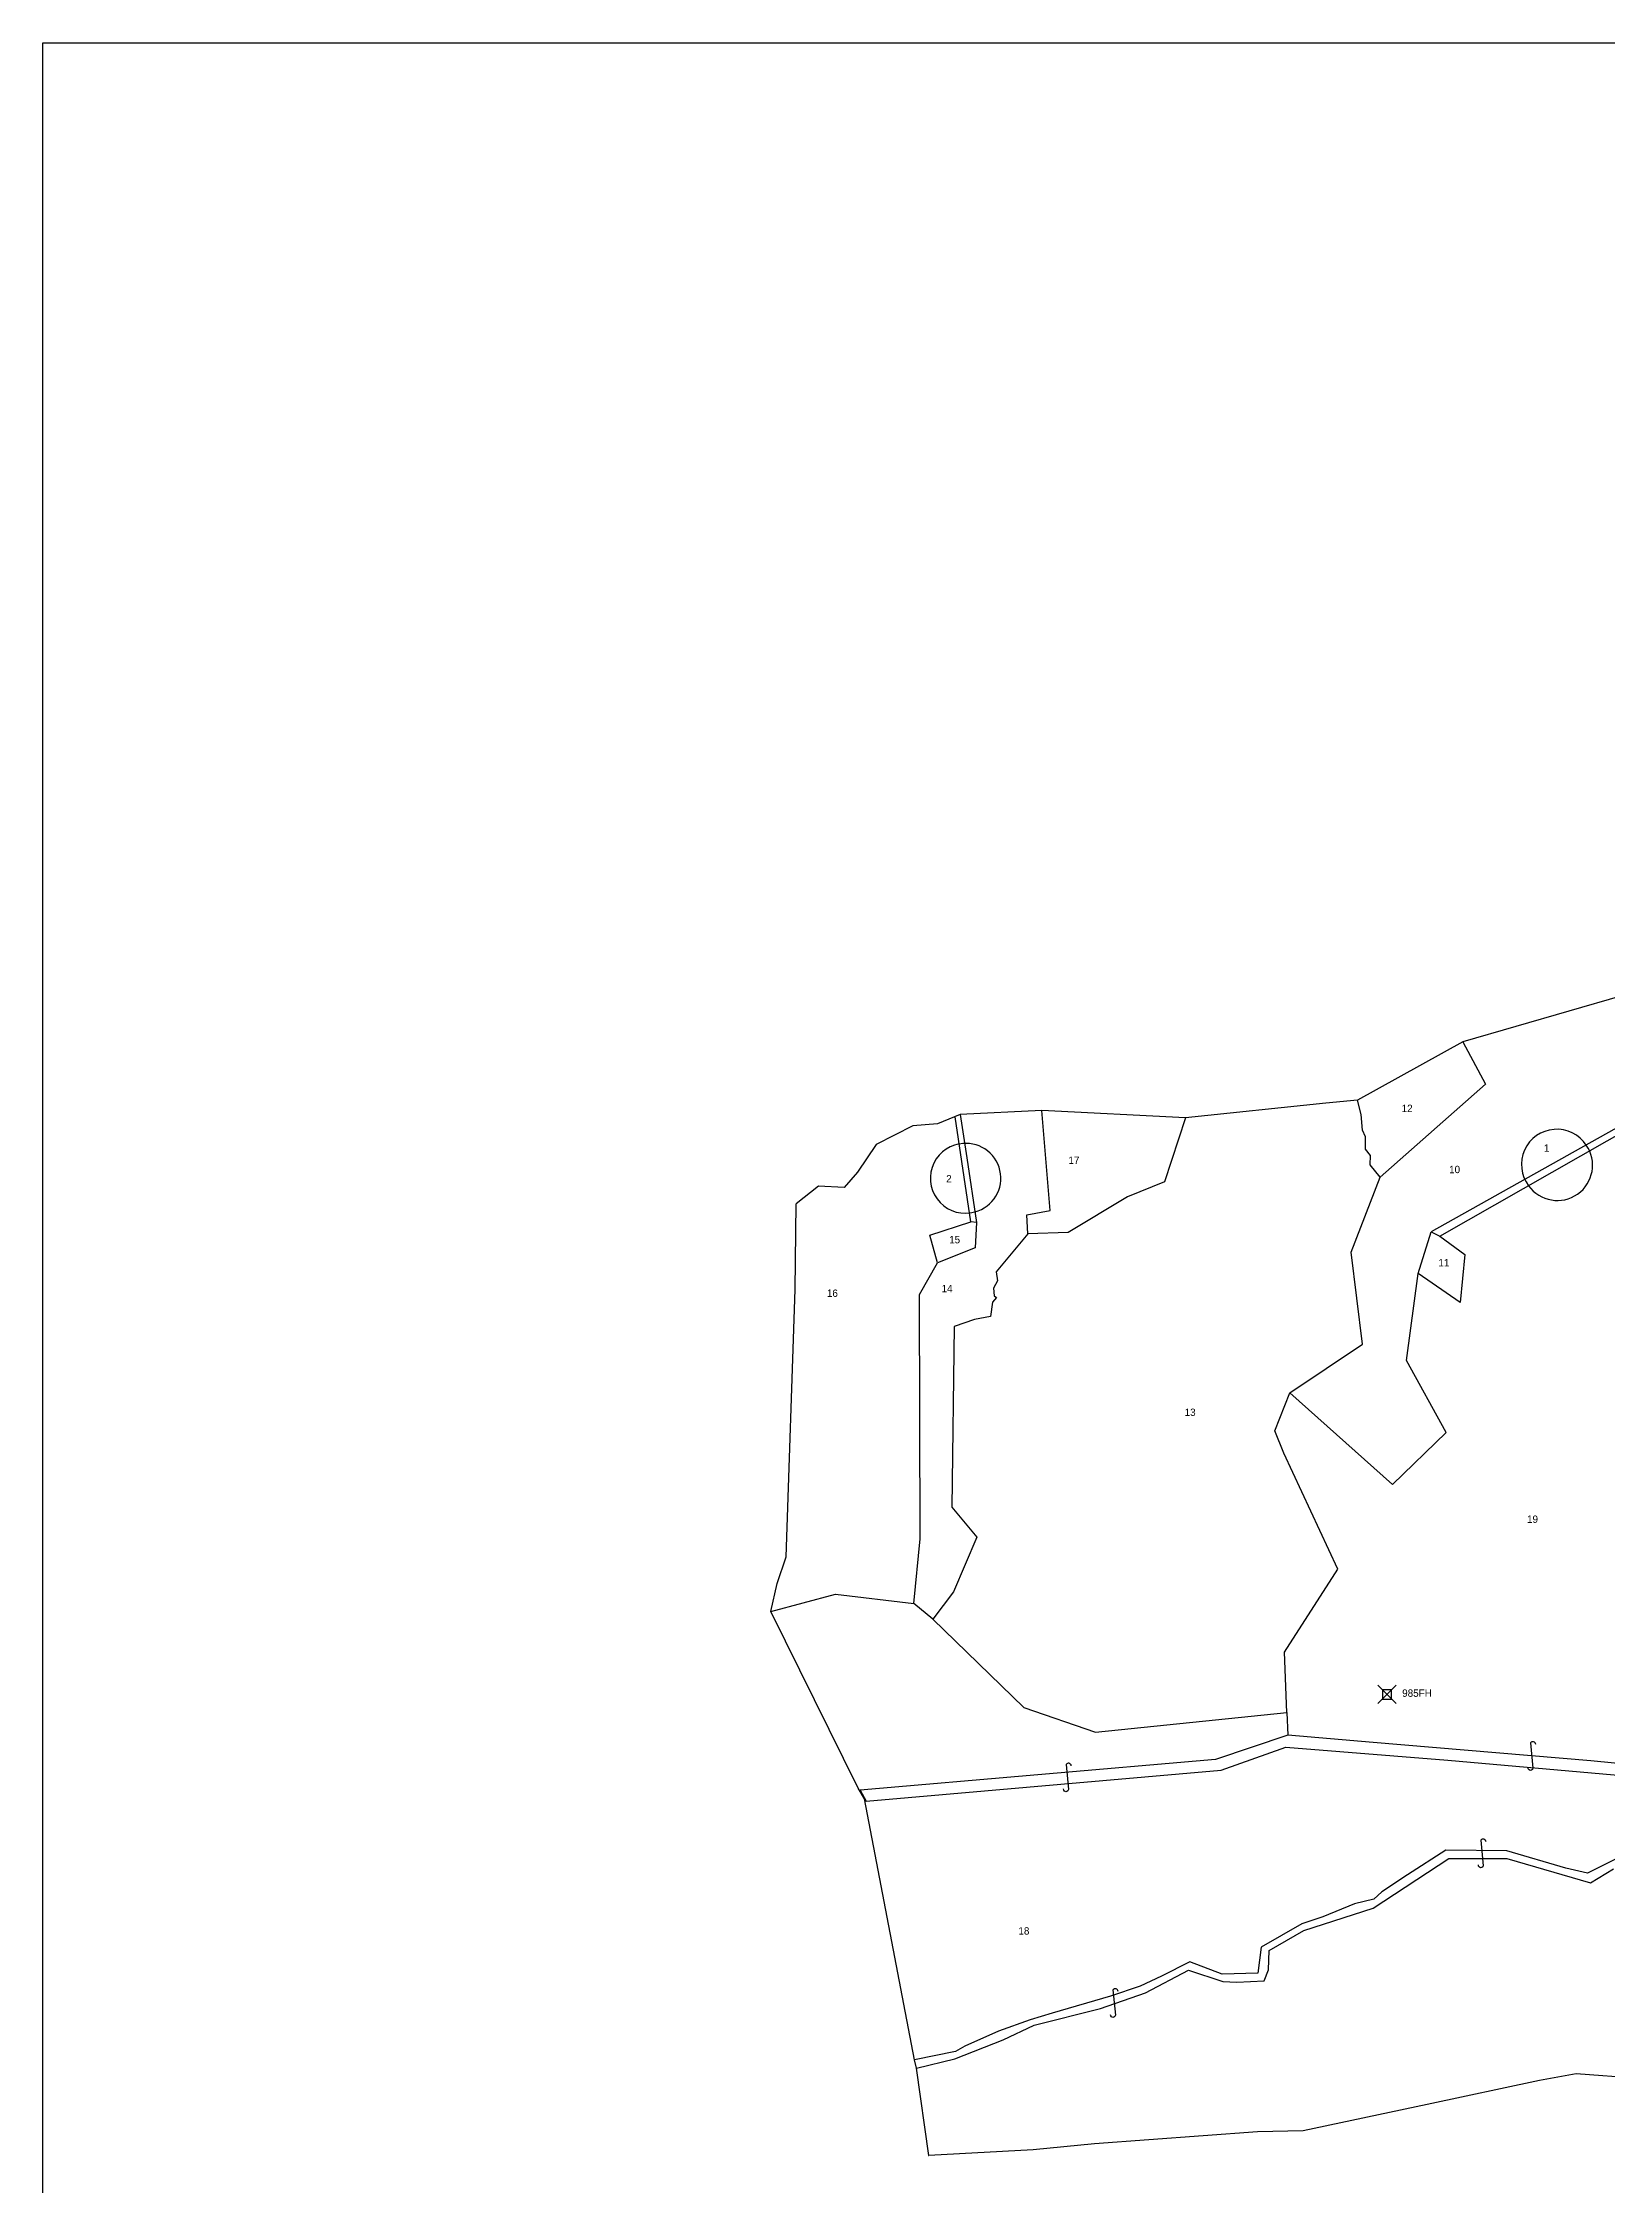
# Model space of a CAD drawing. Extents: x 0 to 153596, y 0 to 178973.
# Drawn here: x 151816 to 152663, y 177813 to 178973 of the extents above; entities that cross this region are included whole.
import ezdxf

# ---------------------------------------------------------------- set-up
doc = ezdxf.new("R2010")
doc.units = 0
doc.header["$MEASUREMENT"] = 0
doc.header["$PDMODE"] = 67
doc.header["$PDSIZE"] = 5
for name, color, linetype in [('BORDER-B', 3, 'CONTINUOUS'), ('IMAGE', 7, 'CONTINUOUS'), ('LINK', 4, 'CONTINUOUS'), ('NO', 1, 'CONTINUOUS'), ('PARCEL', 6, 'CONTINUOUS'), ('ROAD', 2, 'CONTINUOUS'), ('TRIG-P', 2, 'CONTINUOUS'), ('TRIG-T', 1, 'CONTINUOUS')]:
    doc.layers.add(name, color=color, linetype=linetype)
picture_1 = doc.add_image_def('image1.tif', size_in_pixel=(8455, 8379))

msp = doc.modelspace()

# ---------------------------------------------------------------- linework, layer by layer
at = {"layer": 'BORDER-B'}
for points in [[(152670.5, 178457.1), (152584.5, 178432.2), (152527.4, 178400.6), (152510.2, 178398.9), (152434.2, 178391), (152356.5, 178394.9), (152312.2, 178392.7), (152300, 178387.7), (152286.6, 178386.6), (152266.7, 178376.6), (152256.7, 178361.6), (152249.5, 178353.3), (152235.6, 178353.9), (152223.4, 178344.4)], [(152295.3, 177829), (152288.6, 177876.3), (152287.6, 177880.7), (152260.4, 178022.1), (152257, 178027.9), (152209.8, 178123.6), (152213.2, 178138.7), (152218.1, 178153.2), (152222.9, 178298), (152223.4, 178344.4)], [(152679.5, 177870.6), (152645.8, 177873.2), (152625.9, 177869.5), (152565.1, 177856.5), (152498, 177842.4), (152473.2, 177841.8), (152385, 177835.2), (152351.7, 177832.1), (152295.3, 177829)], [(152295.2, 177829), (152295.3, 177829)]]:
    msp.add_lwpolyline(points, dxfattribs=at)
at = {"layer": 'LINK'}
for points in [[(152623.9, 178051.6, 0.694851), (152621.1, 178052.4), (152622.4, 178038.7, -1.008348), (152619.8, 178039)], [(152372.4, 178040, 0.694851), (152369.6, 178040.8), (152370.9, 178027.1, -1.008348), (152368.3, 178027.5)], [(152597, 177998.8, 0.694851), (152594.2, 177999.7), (152595.5, 177985.9, -1.008348), (152592.9, 177986.3)], [(152397.8, 177917.8, 0.694851), (152395, 177918.6), (152396.3, 177904.9, -1.008348), (152393.7, 177905.2)]]:
    msp.add_lwpolyline(points, format="xyb", dxfattribs=at)
at = {"layer": 'PARCEL'}
for points in [[(152584.5, 178432.2), (152596.7, 178409.2), (152539.6, 178358.8)], [(152490.8, 178242), (152530.2, 178268.4), (152523.9, 178318.2), (152539.6, 178358.8), (152534.2, 178365.5), (152534.5, 178370.6), (152531.7, 178374), (152531.7, 178380.6), (152530.2, 178384.3), (152529.3, 178392.8), (152527.4, 178400.6)], [(152434.2, 178391), (152422.9, 178356.3), (152402.8, 178348.2), (152370.7, 178328.8), (152348.9, 178328.2), (152348.4, 178338.5), (152361, 178340.8), (152356.5, 178394.9)], [(152348.9, 178328.2), (152331.7, 178307.6), (152332.5, 178302.7), (152330.3, 178298.7), (152330.6, 178294.6), (152331.9, 178293.7), (152329.7, 178291.2), (152328.7, 178283.3), (152320, 178281.8), (152309, 178278), (152307.8, 178180.1), (152321.2, 178163.9), (152308.7, 178134.2), (152297.5, 178119.5), (152287.1, 178127.9), (152290.6, 178162.9), (152290.3, 178295.2), (152300, 178312.4), (152295.9, 178327.4), (152318.1, 178334.7)], [(152321.1, 178334.3), (152320.3, 178320.6), (152300, 178312.4)], [(152489.1, 178068.9), (152487.9, 178101.6), (152516.7, 178146.5), (152487.6, 178209.3), (152482.6, 178221.4), (152490.8, 178242), (152546.3, 178192.3), (152575.4, 178220.5), (152553.9, 178259.6), (152560.3, 178306.6), (152567.3, 178329.2)], [(152572, 178326.8), (152585.5, 178316.9), (152583, 178290.9), (152560.3, 178306.6)], [(152209.8, 178123.6), (152244.8, 178132.9), (152287.1, 178127.9)], [(152297.5, 178119.5), (152346.8, 178071.6), (152385.6, 178058.2), (152489.1, 178068.9), (152489.7, 178056.7)]]:
    msp.add_lwpolyline(points, dxfattribs=at)
for centre, radius, start, end in [((152315, 178358.2), 18.9, 99.8513, 286.0636), ((152315.5, 178358.3), 18.8, 284.5767, 101.3383), ((152635.3, 178365.7), 19.1, 33.1959, 217.0863), ((152635.6, 178365.3), 19.1, 215.4426, 34.8395)]:
    msp.add_arc(centre, radius, start, end, dxfattribs=at)
at = {"layer": 'ROAD'}
for points in [[(152949.6, 178424.2), (152940.2, 178399.9), (152913.5, 178399.1), (152826.2, 178403), (152814.1, 178403), (152753.2, 178397.2), (152675.3, 178389.7), (152567.3, 178329.2), (152572, 178326.8), (152678.1, 178387.3), (152755.1, 178393.6), (152813.7, 178400.7), (152914.3, 178395.2), (152942.2, 178397.2), (152952.1, 178424.5)], [(152312.2, 178392.7), (152315.9, 178369.3), (152321.1, 178334.3), (152318.1, 178334.7), (152309.6, 178391.6)], [(152778.2, 178030.5), (152653.8, 178042.7), (152535.9, 178052.7), (152489.7, 178056.7), (152450.6, 178043.4), (152258.1, 178026.9), (152261.3, 178020.8), (152453.5, 178037.7), (152488.6, 178050.2), (152576.4, 178043), (152762.5, 178026.6)], [(152667.4, 177989.6), (152652, 177981.8), (152640.2, 177984.6), (152608.3, 177993.9), (152575.3, 177994.3), (152554.5, 177981), (152540.5, 177971.7), (152536.2, 177967.8), (152525.8, 177965.3), (152508.7, 177958.3), (152497.2, 177954.4), (152475.3, 177941.8), (152473.5, 177927.8), (152454.2, 177927.1), (152436.6, 177933.9), (152421.2, 177926), (152409.7, 177920.7), (152393.6, 177915.3), (152362, 177906), (152350.2, 177902.4), (152333, 177896.3), (152314.7, 177888.1), (152309.7, 177885.2), (152287.6, 177880.7)], [(152288.6, 177876.3), (152309.3, 177881.3), (152335.5, 177891.6), (152352.4, 177899.5), (152388.2, 177908.5), (152412.6, 177917.1), (152435.9, 177929.3), (152454.5, 177923.2), (152462.1, 177922.8), (152476.8, 177923.5), (152479.3, 177929.6), (152479.6, 177940), (152498.3, 177950.8), (152535.9, 177963), (152576.8, 177989.8), (152608.3, 177989.9), (152653.5, 177976.7), (152666, 177984.2)]]:
    msp.add_lwpolyline(points, dxfattribs=at)
at = {"layer": 'TRIG-P'}
msp.add_point((152543.4, 178078.7), dxfattribs=at)

# ---------------------------------------------------------------- texts
at = {"layer": 'NO'}
for s, p in [('12', (152551.3, 178394.1)), ('1', (152628.3, 178372.6)), ('17', (152370.9, 178366)), ('10', (152577, 178361)), ('2', (152304.7, 178356)), ('15', (152306.3, 178323)), ('11', (152571.2, 178310.5)), ('16', (152240.1, 178294)), ('14', (152302.2, 178296.5)), ('13', (152433.8, 178229.5)), ('19', (152619.2, 178171.6)), ('18', (152343.8, 177948.6))]:
    msp.add_text(s, height=4, dxfattribs=at).set_placement(p)
at = {"layer": 'TRIG-T'}
msp.add_text('985FH', height=4, dxfattribs=at).set_placement((152551.6, 178077.4))

# ---------------------------------------------------------------- pictures from other files: only their frames are drawn
at = {"layer": 'IMAGE'}
image = msp.add_image(picture_1, insert=(151815.6, 177208.6), size_in_units=(1780.6, 1764.6), dxfattribs=at)
image.dxf.flags = 15

doc.saveas('drawing.dxf')
